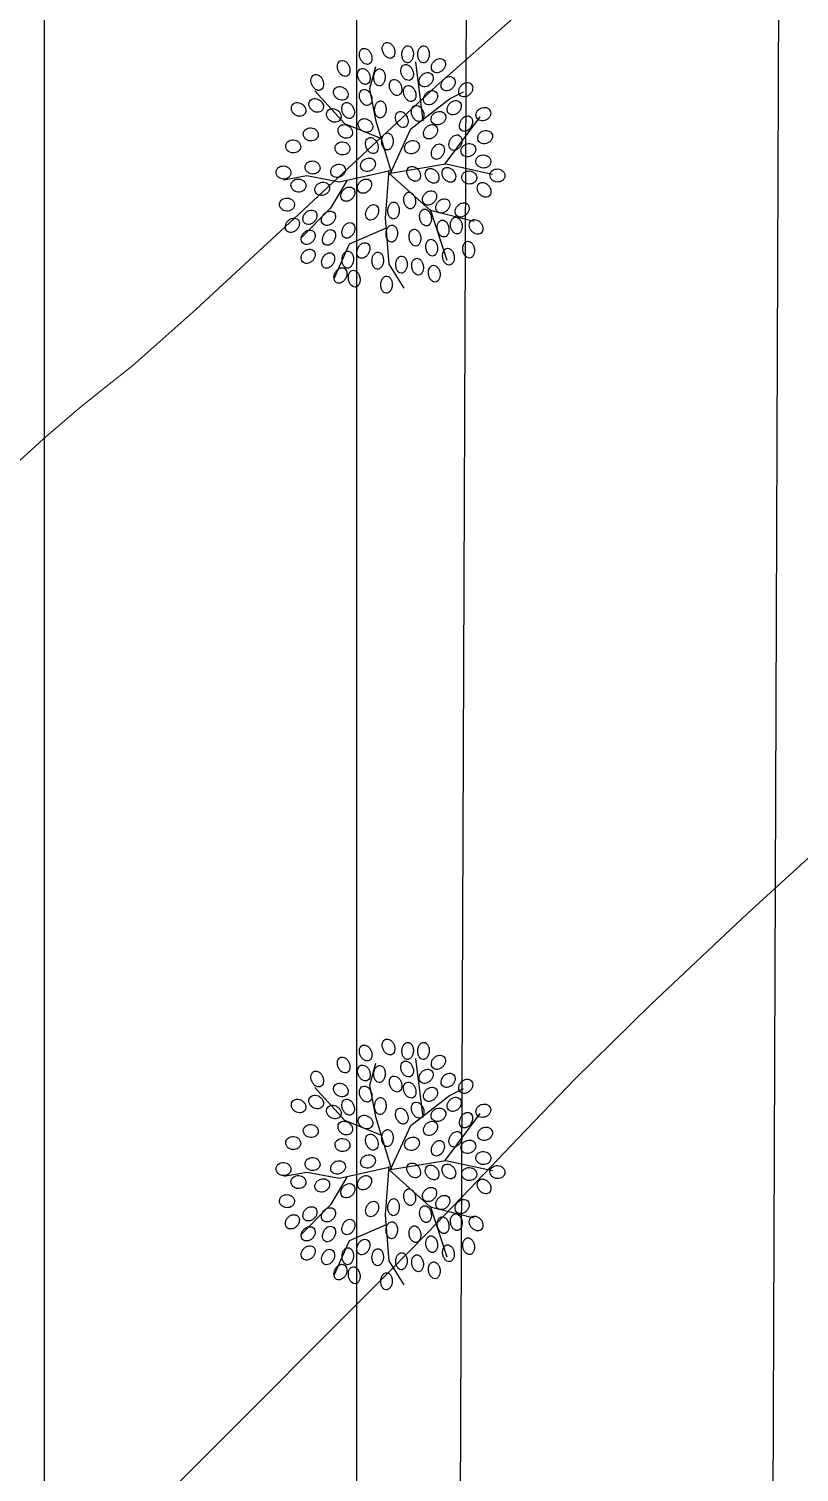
# Model space of a CAD drawing. Header units: inches. Extents: x 203 to 1065, y -1127 to 921.
# Drawn here: x 763.23 to 776.8, y 725.21 to 750.6 of the extents above; entities that cross this region are included whole.
import ezdxf

# ---------------------------------------------------------------- set-up
doc = ezdxf.new("R2010")
doc.units = ezdxf.units.IN
doc.header["$MEASUREMENT"] = 0
for name, color, linetype in [('calle', 3, 'Continuous'), ('CURVAS', 32, 'Continuous'), ('Vegetación', 102, 'Continuous')]:
    doc.layers.add(name, color=color, linetype=linetype)

# ---------------------------------------------------------------- blocks, each defined once
blk = doc.blocks.new('RB31')
for points in [[(-0.0332, 0.4465, 0.124565), (-0.0243, 0.4435, 0.105746), (-0.0134, 0.445, 0.086824), (-0.0035, 0.4507, 0.076963), (0.0051, 0.4604, 0.076963), (0.0103, 0.4721, 0.086824), (0.0113, 0.4835, 0.105746), (0.0081, 0.4941, 0.124565), (0.0016, 0.5009, 0.124565), (-0.0073, 0.5039, 0.105746), (-0.0182, 0.5024, 0.086824), (-0.0281, 0.4967, 0.076963), (-0.0366, 0.4871, 0.076963), (-0.0419, 0.4753, 0.086824), (-0.0429, 0.4639, 0.105746), (-0.0397, 0.4534, 0.124565)], [(-0.2034, 0.3982, 0.124565), (-0.2004, 0.4072, 0.105746), (-0.2019, 0.4181, 0.086824), (-0.2076, 0.428, 0.076963), (-0.2173, 0.4365, 0.076963), (-0.229, 0.4417, 0.086824), (-0.2404, 0.4427, 0.105746), (-0.251, 0.4395, 0.124565), (-0.2578, 0.4331, 0.124565), (-0.2608, 0.4242, 0.105746), (-0.2593, 0.4132, 0.086824), (-0.2536, 0.4033, 0.076963), (-0.244, 0.3948, 0.076963), (-0.2322, 0.3896, 0.086824), (-0.2208, 0.3886, 0.105746), (-0.2103, 0.3918, 0.124565)], [(-0.1644, 0.4265, 0.124565), (-0.1555, 0.4293, 0.105746), (-0.1475, 0.437, 0.086824), (-0.1428, 0.4474, 0.076963), (-0.1416, 0.4602, 0.076963), (-0.1443, 0.4728, 0.086824), (-0.1502, 0.4826, 0.105746), (-0.159, 0.4892, 0.124565), (-0.1682, 0.491, 0.124565), (-0.1772, 0.4882, 0.105746), (-0.1851, 0.4805, 0.086824), (-0.1898, 0.4701, 0.076963), (-0.191, 0.4573, 0.076963), (-0.1883, 0.4447, 0.086824), (-0.1825, 0.4349, 0.105746), (-0.1737, 0.4282, 0.124565)], [(-0.0961, 0.4265, 0.124565), (-0.0871, 0.4293, 0.105746), (-0.0792, 0.437, 0.086824), (-0.0745, 0.4474, 0.076963), (-0.0733, 0.4602, 0.076963), (-0.076, 0.4728, 0.086824), (-0.0818, 0.4826, 0.105746), (-0.0906, 0.4892, 0.124565), (-0.0999, 0.491, 0.124565), (-0.1088, 0.4882, 0.105746), (-0.1168, 0.4805, 0.086824), (-0.1215, 0.4701, 0.076963), (-0.1227, 0.4573, 0.076963), (-0.12, 0.4447, 0.086824), (-0.1141, 0.4349, 0.105746), (-0.1053, 0.4282, 0.124565)], [(0.0655, 0.4237, 0.124565), (0.0744, 0.4207, 0.105746), (0.0853, 0.4222, 0.086824), (0.0952, 0.4279, 0.076963), (0.1038, 0.4376, 0.076963), (0.109, 0.4494, 0.086824), (0.11, 0.4607, 0.105746), (0.1068, 0.4713, 0.124565), (0.1003, 0.4782, 0.124565), (0.0914, 0.4811, 0.105746), (0.0805, 0.4796, 0.086824), (0.0706, 0.4739, 0.076963), (0.0621, 0.4643, 0.076963), (0.0569, 0.4525, 0.086824), (0.0558, 0.4411, 0.105746), (0.059, 0.4306, 0.124565)], [(-0.1503, 0.3451, 0.124565), (-0.1473, 0.354, 0.105746), (-0.1488, 0.3649, 0.086824), (-0.1545, 0.3748, 0.076963), (-0.1641, 0.3833, 0.076963), (-0.1759, 0.3885, 0.086824), (-0.1873, 0.3896, 0.105746), (-0.1978, 0.3864, 0.124565), (-0.2047, 0.3799, 0.124565), (-0.2077, 0.371, 0.105746), (-0.2062, 0.3601, 0.086824), (-0.2005, 0.3502, 0.076963), (-0.1908, 0.3416, 0.076963), (-0.1791, 0.3364, 0.086824), (-0.1677, 0.3354, 0.105746), (-0.1571, 0.3386, 0.124565)], [(-0.1129, 0.3629, 0.124565), (-0.104, 0.36, 0.105746), (-0.0931, 0.3615, 0.086824), (-0.0832, 0.3672, 0.076963), (-0.0747, 0.3768, 0.076963), (-0.0695, 0.3886, 0.086824), (-0.0684, 0.4, 0.105746), (-0.0717, 0.4105, 0.124565), (-0.0781, 0.4174, 0.124565), (-0.087, 0.4204, 0.105746), (-0.0979, 0.4189, 0.086824), (-0.1079, 0.4132, 0.076963), (-0.1164, 0.4035, 0.076963), (-0.1216, 0.3917, 0.086824), (-0.1226, 0.3804, 0.105746), (-0.1194, 0.3698, 0.124565)], [(0.0254, 0.3391, 0.124565), (0.0344, 0.342, 0.105746), (0.0423, 0.3496, 0.086824), (0.047, 0.36, 0.076963), (0.0482, 0.3728, 0.076963), (0.0455, 0.3854, 0.086824), (0.0396, 0.3952, 0.105746), (0.0308, 0.4019, 0.124565), (0.0216, 0.4037, 0.124565), (0.0126, 0.4008, 0.105746), (0.0047, 0.3932, 0.086824), (0, 0.3827, 0.076963), (-0.0012, 0.3699, 0.076963), (0.0015, 0.3573, 0.086824), (0.0074, 0.3475, 0.105746), (0.0162, 0.3409, 0.124565)], [(0.0731, 0.3478, 0.124565), (0.082, 0.3448, 0.105746), (0.0929, 0.3463, 0.086824), (0.1028, 0.352, 0.076963), (0.1113, 0.3616, 0.076963), (0.1166, 0.3734, 0.086824), (0.1176, 0.3848, 0.105746), (0.1144, 0.3953, 0.124565), (0.1079, 0.4022, 0.124565), (0.099, 0.4052, 0.105746), (0.0881, 0.4037, 0.086824), (0.0782, 0.398, 0.076963), (0.0696, 0.3883, 0.076963), (0.0644, 0.3766, 0.086824), (0.0634, 0.3652, 0.105746), (0.0666, 0.3546, 0.124565)], [(0.1604, 0.3781, 0.124565), (0.1693, 0.3752, 0.105746), (0.1802, 0.3767, 0.086824), (0.1901, 0.3824, 0.076963), (0.1987, 0.392, 0.076963), (0.2039, 0.4038, 0.086824), (0.2049, 0.4152, 0.105746), (0.2017, 0.4257, 0.124565), (0.1952, 0.4326, 0.124565), (0.1863, 0.4356, 0.105746), (0.1754, 0.4341, 0.086824), (0.1655, 0.4284, 0.076963), (0.157, 0.4187, 0.076963), (0.1518, 0.4069, 0.086824), (0.1507, 0.3956, 0.105746), (0.1539, 0.385, 0.124565)], [(-0.3211, 0.3071, 0.124565), (-0.3181, 0.316, 0.105746), (-0.3196, 0.3269, 0.086824), (-0.3253, 0.3368, 0.076963), (-0.335, 0.3454, 0.076963), (-0.3467, 0.3506, 0.086824), (-0.3581, 0.3516, 0.105746), (-0.3687, 0.3484, 0.124565), (-0.3755, 0.3419, 0.124565), (-0.3785, 0.333, 0.105746), (-0.377, 0.3221, 0.086824), (-0.3713, 0.3122, 0.076963), (-0.3617, 0.3037, 0.076963), (-0.3499, 0.2985, 0.086824), (-0.3385, 0.2974, 0.105746), (-0.3279, 0.3006, 0.124565)], [(-0.2452, 0.3299, 0.124565), (-0.2422, 0.3388, 0.105746), (-0.2437, 0.3497, 0.086824), (-0.2494, 0.3596, 0.076963), (-0.259, 0.3682, 0.076963), (-0.2708, 0.3734, 0.086824), (-0.2822, 0.3744, 0.105746), (-0.2927, 0.3712, 0.124565), (-0.2996, 0.3647, 0.124565), (-0.3026, 0.3558, 0.105746), (-0.3011, 0.3449, 0.086824), (-0.2954, 0.335, 0.076963), (-0.2857, 0.3264, 0.076963), (-0.274, 0.3212, 0.086824), (-0.2626, 0.3202, 0.105746), (-0.252, 0.3234, 0.124565)], [(-0.1243, 0.2832, 0.124565), (-0.1154, 0.2802, 0.105746), (-0.1045, 0.2817, 0.086824), (-0.0946, 0.2874, 0.076963), (-0.0861, 0.2971, 0.076963), (-0.0809, 0.3088, 0.086824), (-0.0798, 0.3202, 0.105746), (-0.083, 0.3308, 0.124565), (-0.0895, 0.3376, 0.124565), (-0.0984, 0.3406, 0.105746), (-0.1093, 0.3391, 0.086824), (-0.1192, 0.3334, 0.076963), (-0.1278, 0.3238, 0.076963), (-0.133, 0.312, 0.086824), (-0.134, 0.3006, 0.105746), (-0.1308, 0.29, 0.124565)], [(-0.0636, 0.306, 0.124565), (-0.0547, 0.303, 0.105746), (-0.0437, 0.3045, 0.086824), (-0.0338, 0.3102, 0.076963), (-0.0253, 0.3198, 0.076963), (-0.0201, 0.3316, 0.086824), (-0.0191, 0.343, 0.105746), (-0.0223, 0.3536, 0.124565), (-0.0287, 0.3604, 0.124565), (-0.0377, 0.3634, 0.105746), (-0.0486, 0.3619, 0.086824), (-0.0585, 0.3562, 0.076963), (-0.067, 0.3465, 0.076963), (-0.0722, 0.3348, 0.086824), (-0.0732, 0.3234, 0.105746), (-0.07, 0.3128, 0.124565)], [(0.1598, 0.2988, 0.124565), (0.1653, 0.2911, 0.105746), (0.175, 0.2859, 0.086824), (0.1864, 0.2847, 0.076963), (0.1989, 0.2875, 0.076963), (0.2101, 0.2939, 0.086824), (0.2176, 0.3026, 0.105746), (0.2212, 0.313, 0.124565), (0.22, 0.3223, 0.124565), (0.2146, 0.33, 0.105746), (0.2048, 0.3352, 0.086824), (0.1935, 0.3364, 0.076963), (0.1809, 0.3336, 0.076963), (0.1698, 0.3271, 0.086824), (0.1623, 0.3185, 0.105746), (0.1586, 0.3081, 0.124565)], [(0.2743, 0.325, 0.124565), (0.2832, 0.322, 0.105746), (0.2941, 0.3235, 0.086824), (0.304, 0.3292, 0.076963), (0.3126, 0.3388, 0.076963), (0.3178, 0.3506, 0.086824), (0.3188, 0.362, 0.105746), (0.3156, 0.3725, 0.124565), (0.3091, 0.3794, 0.124565), (0.3002, 0.3824, 0.105746), (0.2893, 0.3809, 0.086824), (0.2794, 0.3752, 0.076963), (0.2708, 0.3655, 0.076963), (0.2656, 0.3538, 0.086824), (0.2646, 0.3424, 0.105746), (0.2678, 0.3318, 0.124565)], [(-0.2717, 0.2387, 0.124565), (-0.2688, 0.2476, 0.105746), (-0.2703, 0.2586, 0.086824), (-0.276, 0.2685, 0.076963), (-0.2856, 0.277, 0.076963), (-0.2974, 0.2822, 0.086824), (-0.3088, 0.2832, 0.105746), (-0.3193, 0.28, 0.124565), (-0.3262, 0.2736, 0.124565), (-0.3292, 0.2647, 0.105746), (-0.3276, 0.2537, 0.086824), (-0.322, 0.2438, 0.076963), (-0.3123, 0.2353, 0.076963), (-0.3005, 0.2301, 0.086824), (-0.2891, 0.2291, 0.105746), (-0.2786, 0.2323, 0.124565)], [(-0.1692, 0.2767, 0.124565), (-0.1663, 0.2856, 0.105746), (-0.1678, 0.2965, 0.086824), (-0.1735, 0.3065, 0.076963), (-0.1831, 0.315, 0.076963), (-0.1949, 0.3202, 0.086824), (-0.2063, 0.3212, 0.105746), (-0.2168, 0.318, 0.124565), (-0.2237, 0.3116, 0.124565), (-0.2267, 0.3026, 0.105746), (-0.2251, 0.2917, 0.086824), (-0.2195, 0.2818, 0.076963), (-0.2098, 0.2733, 0.076963), (-0.198, 0.2681, 0.086824), (-0.1867, 0.2671, 0.105746), (-0.1761, 0.2703, 0.124565)], [(0.0216, 0.2176, 0.124565), (0.0306, 0.2204, 0.105746), (0.0385, 0.2281, 0.086824), (0.0432, 0.2385, 0.076963), (0.0444, 0.2513, 0.076963), (0.0417, 0.2639, 0.086824), (0.0358, 0.2737, 0.105746), (0.027, 0.2803, 0.124565), (0.0178, 0.2821, 0.124565), (0.0088, 0.2793, 0.105746), (0.0009, 0.2716, 0.086824), (-0.0038, 0.2612, 0.076963), (-0.005, 0.2484, 0.076963), (-0.0023, 0.2358, 0.086824), (0.0036, 0.226, 0.105746), (0.0124, 0.2193, 0.124565)], [(0.0655, 0.268, 0.124565), (0.0744, 0.265, 0.105746), (0.0853, 0.2665, 0.086824), (0.0952, 0.2722, 0.076963), (0.1038, 0.2819, 0.076963), (0.109, 0.2936, 0.086824), (0.11, 0.305, 0.105746), (0.1068, 0.3156, 0.124565), (0.1003, 0.3224, 0.124565), (0.0914, 0.3254, 0.105746), (0.0805, 0.3239, 0.086824), (0.0706, 0.3182, 0.076963), (0.0621, 0.3086, 0.076963), (0.0569, 0.2968, 0.086824), (0.0558, 0.2854, 0.105746), (0.059, 0.2749, 0.124565)], [(0.1414, 0.2186, 0.124565), (0.1503, 0.2156, 0.105746), (0.1612, 0.2171, 0.086824), (0.1712, 0.2228, 0.076963), (0.1797, 0.2325, 0.076963), (0.1849, 0.2443, 0.086824), (0.1859, 0.2556, 0.105746), (0.1827, 0.2662, 0.124565), (0.1763, 0.2731, 0.124565), (0.1673, 0.276, 0.105746), (0.1564, 0.2745, 0.086824), (0.1465, 0.2688, 0.076963), (0.138, 0.2592, 0.076963), (0.1328, 0.2474, 0.086824), (0.1318, 0.236, 0.105746), (0.135, 0.2255, 0.124565)], [(0.2661, 0.2532, 0.124565), (0.2716, 0.2455, 0.105746), (0.2813, 0.2403, 0.086824), (0.2927, 0.2391, 0.076963), (0.3052, 0.2419, 0.076963), (0.3164, 0.2484, 0.086824), (0.3239, 0.257, 0.105746), (0.3275, 0.2674, 0.124565), (0.3263, 0.2767, 0.124565), (0.3208, 0.2844, 0.105746), (0.3111, 0.2896, 0.086824), (0.2998, 0.2908, 0.076963), (0.2872, 0.288, 0.076963), (0.2761, 0.2815, 0.086824), (0.2686, 0.2729, 0.105746), (0.2649, 0.2625, 0.124565)], [(0.342, 0.238, 0.124565), (0.3475, 0.2303, 0.105746), (0.3572, 0.2251, 0.086824), (0.3686, 0.2239, 0.076963), (0.3812, 0.2267, 0.076963), (0.3923, 0.2332, 0.086824), (0.3998, 0.2418, 0.105746), (0.4034, 0.2522, 0.124565), (0.4022, 0.2615, 0.124565), (0.3968, 0.2692, 0.105746), (0.387, 0.2744, 0.086824), (0.3757, 0.2756, 0.076963), (0.3631, 0.2728, 0.076963), (0.352, 0.2663, 0.086824), (0.3445, 0.2577, 0.105746), (0.3409, 0.2473, 0.124565)], [(-0.3932, 0.2239, 0.124565), (-0.3931, 0.2333, 0.105746), (-0.3979, 0.2432, 0.086824), (-0.4064, 0.2509, 0.076963), (-0.4182, 0.256, 0.076963), (-0.431, 0.2573, 0.086824), (-0.4422, 0.2548, 0.105746), (-0.4512, 0.2485, 0.124565), (-0.4557, 0.2402, 0.124565), (-0.4558, 0.2308, 0.105746), (-0.451, 0.2209, 0.086824), (-0.4425, 0.2132, 0.076963), (-0.4307, 0.2081, 0.076963), (-0.4179, 0.2068, 0.086824), (-0.4068, 0.2094, 0.105746), (-0.3977, 0.2157, 0.124565)], [(-0.3292, 0.171, 0.124565), (-0.3236, 0.1786, 0.105746), (-0.3217, 0.1895, 0.086824), (-0.324, 0.2007, 0.076963), (-0.3306, 0.2117, 0.076963), (-0.3402, 0.2203, 0.086824), (-0.3507, 0.2248, 0.105746), (-0.3617, 0.225, 0.124565), (-0.3702, 0.221, 0.124565), (-0.3758, 0.2135, 0.105746), (-0.3778, 0.2026, 0.086824), (-0.3754, 0.1914, 0.076963), (-0.3689, 0.1803, 0.076963), (-0.3593, 0.1717, 0.086824), (-0.3488, 0.1673, 0.105746), (-0.3377, 0.167, 0.124565)], [(-0.1996, 0.2087, 0.124565), (-0.1995, 0.2181, 0.105746), (-0.2043, 0.228, 0.086824), (-0.2128, 0.2357, 0.076963), (-0.2246, 0.2408, 0.076963), (-0.2374, 0.2421, 0.086824), (-0.2485, 0.2396, 0.105746), (-0.2576, 0.2333, 0.124565), (-0.2621, 0.225, 0.124565), (-0.2622, 0.2156, 0.105746), (-0.2574, 0.2057, 0.086824), (-0.2489, 0.198, 0.076963), (-0.2371, 0.1929, 0.076963), (-0.2243, 0.1916, 0.086824), (-0.2132, 0.1942, 0.105746), (-0.2041, 0.2005, 0.124565)], [(-0.1585, 0.2072, 0.124565), (-0.1496, 0.2043, 0.105746), (-0.1387, 0.2058, 0.086824), (-0.1287, 0.2114, 0.076963), (-0.1202, 0.2211, 0.076963), (-0.115, 0.2329, 0.086824), (-0.114, 0.2443, 0.105746), (-0.1172, 0.2548, 0.124565), (-0.1236, 0.2617, 0.124565), (-0.1326, 0.2646, 0.105746), (-0.1435, 0.2631, 0.086824), (-0.1534, 0.2574, 0.076963), (-0.1619, 0.2478, 0.076963), (-0.1671, 0.236, 0.086824), (-0.1681, 0.2246, 0.105746), (-0.1649, 0.2141, 0.124565)], [(-0.0902, 0.1844, 0.124565), (-0.0812, 0.1815, 0.105746), (-0.0703, 0.183, 0.086824), (-0.0604, 0.1887, 0.076963), (-0.0519, 0.1983, 0.076963), (-0.0467, 0.2101, 0.086824), (-0.0457, 0.2215, 0.105746), (-0.0489, 0.232, 0.124565), (-0.0553, 0.2389, 0.124565), (-0.0642, 0.2419, 0.105746), (-0.0752, 0.2403, 0.086824), (-0.0851, 0.2347, 0.076963), (-0.0936, 0.225, 0.076963), (-0.0988, 0.2132, 0.086824), (-0.0998, 0.2018, 0.105746), (-0.0966, 0.1913, 0.124565)], [(0.1902, 0.2152, 0.124565), (0.1957, 0.2075, 0.105746), (0.2054, 0.2023, 0.086824), (0.2167, 0.2011, 0.076963), (0.2293, 0.2039, 0.076963), (0.2404, 0.2104, 0.086824), (0.248, 0.219, 0.105746), (0.2516, 0.2294, 0.124565), (0.2504, 0.2387, 0.124565), (0.2449, 0.2464, 0.105746), (0.2352, 0.2516, 0.086824), (0.2238, 0.2528, 0.076963), (0.2113, 0.25, 0.076963), (0.2001, 0.2436, 0.086824), (0.1926, 0.2349, 0.105746), (0.189, 0.2245, 0.124565)], [(-0.4008, 0.1365, 0.124565), (-0.4007, 0.146, 0.105746), (-0.4055, 0.1559, 0.086824), (-0.414, 0.1636, 0.076963), (-0.4258, 0.1687, 0.076963), (-0.4386, 0.17, 0.086824), (-0.4497, 0.1674, 0.105746), (-0.4588, 0.1611, 0.124565), (-0.4633, 0.1529, 0.124565), (-0.4634, 0.1435, 0.105746), (-0.4586, 0.1335, 0.086824), (-0.4501, 0.1259, 0.076963), (-0.4383, 0.1208, 0.076963), (-0.4255, 0.1194, 0.086824), (-0.4144, 0.122, 0.105746), (-0.4053, 0.1283, 0.124565)], [(-0.1692, 0.1476, 0.124565), (-0.1663, 0.1565, 0.105746), (-0.1678, 0.1674, 0.086824), (-0.1735, 0.1773, 0.076963), (-0.1831, 0.1858, 0.076963), (-0.1949, 0.191, 0.086824), (-0.2063, 0.1921, 0.105746), (-0.2168, 0.1889, 0.124565), (-0.2237, 0.1824, 0.124565), (-0.2267, 0.1735, 0.105746), (-0.2251, 0.1626, 0.086824), (-0.2195, 0.1527, 0.076963), (-0.2098, 0.1441, 0.076963), (-0.198, 0.1389, 0.086824), (-0.1867, 0.1379, 0.105746), (-0.1761, 0.1411, 0.124565)], [(0.0535, 0.1772, 0.124565), (0.059, 0.1696, 0.105746), (0.0687, 0.1644, 0.086824), (0.0801, 0.1631, 0.076963), (0.0926, 0.1659, 0.076963), (0.1038, 0.1724, 0.086824), (0.1113, 0.181, 0.105746), (0.1149, 0.1914, 0.124565), (0.1137, 0.2008, 0.124565), (0.1083, 0.2084, 0.105746), (0.0985, 0.2136, 0.086824), (0.0872, 0.2148, 0.076963), (0.0746, 0.212, 0.076963), (0.0635, 0.2056, 0.086824), (0.056, 0.197, 0.105746), (0.0524, 0.1865, 0.124565)], [(0.1408, 0.1544, 0.124565), (0.1463, 0.1468, 0.105746), (0.156, 0.1416, 0.086824), (0.1674, 0.1403, 0.076963), (0.18, 0.1431, 0.076963), (0.1911, 0.1496, 0.086824), (0.1986, 0.1582, 0.105746), (0.2022, 0.1686, 0.124565), (0.201, 0.178, 0.124565), (0.1956, 0.1856, 0.105746), (0.1858, 0.1908, 0.086824), (0.1745, 0.1921, 0.076963), (0.1619, 0.1893, 0.076963), (0.1508, 0.1828, 0.086824), (0.1433, 0.1742, 0.105746), (0.1397, 0.1638, 0.124565)], [(0.2873, 0.1531, 0.124565), (0.2902, 0.1441, 0.105746), (0.2978, 0.1362, 0.086824), (0.3082, 0.1315, 0.076963), (0.3211, 0.1303, 0.076963), (0.3336, 0.133, 0.086824), (0.3435, 0.1388, 0.105746), (0.3501, 0.1476, 0.124565), (0.3519, 0.1569, 0.124565), (0.349, 0.1658, 0.105746), (0.3414, 0.1738, 0.086824), (0.331, 0.1785, 0.076963), (0.3182, 0.1797, 0.076963), (0.3056, 0.177, 0.086824), (0.2958, 0.1711, 0.105746), (0.2891, 0.1623, 0.124565)], [(-0.3287, 0.0872, 0.124565), (-0.3286, 0.0966, 0.105746), (-0.3334, 0.1065, 0.086824), (-0.3419, 0.1142, 0.076963), (-0.3537, 0.1193, 0.076963), (-0.3665, 0.1206, 0.086824), (-0.3776, 0.1181, 0.105746), (-0.3867, 0.1117, 0.124565), (-0.3912, 0.1035, 0.124565), (-0.3913, 0.0941, 0.105746), (-0.3865, 0.0842, 0.086824), (-0.378, 0.0765, 0.076963), (-0.3662, 0.0714, 0.076963), (-0.3534, 0.0701, 0.086824), (-0.3422, 0.0726, 0.105746), (-0.3332, 0.0789, 0.124565)], [(-0.2837, 0.0989, 0.124565), (-0.2781, 0.1064, 0.105746), (-0.2761, 0.1173, 0.086824), (-0.2785, 0.1285, 0.076963), (-0.285, 0.1396, 0.076963), (-0.2946, 0.1482, 0.086824), (-0.3051, 0.1526, 0.105746), (-0.3162, 0.1529, 0.124565), (-0.3247, 0.1489, 0.124565), (-0.3303, 0.1413, 0.105746), (-0.3322, 0.1304, 0.086824), (-0.3299, 0.1192, 0.076963), (-0.3233, 0.1082, 0.076963), (-0.3137, 0.0996, 0.086824), (-0.3032, 0.0951, 0.105746), (-0.2922, 0.0949, 0.124565)], [(-0.2077, 0.0647, 0.124565), (-0.2022, 0.0723, 0.105746), (-0.2002, 0.0831, 0.086824), (-0.2026, 0.0943, 0.076963), (-0.2091, 0.1054, 0.076963), (-0.2187, 0.114, 0.086824), (-0.2292, 0.1185, 0.105746), (-0.2402, 0.1187, 0.124565), (-0.2487, 0.1147, 0.124565), (-0.2543, 0.1071, 0.105746), (-0.2563, 0.0962, 0.086824), (-0.2539, 0.0851, 0.076963), (-0.2474, 0.074, 0.076963), (-0.2378, 0.0654, 0.086824), (-0.2273, 0.0609, 0.105746), (-0.2163, 0.0607, 0.124565)], [(-0.0857, 0.0986, 0.124565), (-0.0856, 0.108, 0.105746), (-0.0904, 0.1179, 0.086824), (-0.0989, 0.1256, 0.076963), (-0.1107, 0.1307, 0.076963), (-0.1235, 0.132, 0.086824), (-0.1347, 0.1294, 0.105746), (-0.1437, 0.1231, 0.124565), (-0.1482, 0.1149, 0.124565), (-0.1483, 0.1055, 0.105746), (-0.1435, 0.0956, 0.086824), (-0.135, 0.0879, 0.076963), (-0.1232, 0.0828, 0.076963), (-0.1104, 0.0815, 0.086824), (-0.0993, 0.084, 0.105746), (-0.0902, 0.0903, 0.124565)], [(-0.0088, 0.096, 0.124565), (0.0002, 0.0989, 0.105746), (0.0081, 0.1065, 0.086824), (0.0128, 0.1169, 0.076963), (0.014, 0.1298, 0.076963), (0.0113, 0.1423, 0.086824), (0.0055, 0.1522, 0.105746), (-0.0033, 0.1588, 0.124565), (-0.0126, 0.1606, 0.124565), (-0.0215, 0.1577, 0.105746), (-0.0295, 0.1501, 0.086824), (-0.0342, 0.1397, 0.076963), (-0.0354, 0.1269, 0.076963), (-0.0327, 0.1143, 0.086824), (-0.0268, 0.1045, 0.105746), (-0.018, 0.0978, 0.124565)], [(0.0389, 0.0857, 0.124565), (0.0478, 0.0827, 0.105746), (0.0588, 0.0842, 0.086824), (0.0687, 0.0899, 0.076963), (0.0772, 0.0996, 0.076963), (0.0824, 0.1113, 0.086824), (0.0834, 0.1227, 0.105746), (0.0802, 0.1333, 0.124565), (0.0738, 0.1401, 0.124565), (0.0648, 0.1431, 0.105746), (0.0539, 0.1416, 0.086824), (0.044, 0.1359, 0.076963), (0.0355, 0.1263, 0.076963), (0.0303, 0.1145, 0.086824), (0.0293, 0.1031, 0.105746), (0.0325, 0.0925, 0.124565)], [(0.1507, 0.0999, 0.124565), (0.1535, 0.0909, 0.105746), (0.1612, 0.083, 0.086824), (0.1716, 0.0783, 0.076963), (0.1844, 0.0771, 0.076963), (0.197, 0.0798, 0.086824), (0.2068, 0.0857, 0.105746), (0.2134, 0.0945, 0.124565), (0.2152, 0.1037, 0.124565), (0.2124, 0.1127, 0.105746), (0.2047, 0.1206, 0.086824), (0.1943, 0.1253, 0.076963), (0.1815, 0.1265, 0.076963), (0.1689, 0.1238, 0.086824), (0.1591, 0.1179, 0.105746), (0.1524, 0.1091, 0.124565)], [(0.3633, 0.1075, 0.124565), (0.3661, 0.0985, 0.105746), (0.3737, 0.0906, 0.086824), (0.3842, 0.0859, 0.076963), (0.397, 0.0847, 0.076963), (0.4096, 0.0874, 0.086824), (0.4194, 0.0933, 0.105746), (0.426, 0.1021, 0.124565), (0.4278, 0.1113, 0.124565), (0.425, 0.1203, 0.105746), (0.4173, 0.1282, 0.086824), (0.4069, 0.1329, 0.076963), (0.3941, 0.1341, 0.076963), (0.3815, 0.1314, 0.086824), (0.3717, 0.1255, 0.105746), (0.365, 0.1167, 0.124565)], [(-0.3922, 0.0543, 0.124565), (-0.395, 0.0633, 0.105746), (-0.4027, 0.0712, 0.086824), (-0.4131, 0.0759, 0.076963), (-0.4259, 0.0771, 0.076963), (-0.4385, 0.0744, 0.086824), (-0.4483, 0.0686, 0.105746), (-0.455, 0.0598, 0.124565), (-0.4567, 0.0505, 0.124565), (-0.4539, 0.0416, 0.105746), (-0.4462, 0.0336, 0.086824), (-0.4358, 0.0289, 0.076963), (-0.423, 0.0277, 0.076963), (-0.4104, 0.0304, 0.086824), (-0.4006, 0.0363, 0.105746), (-0.394, 0.0451, 0.124565)], [(0.0416, 0.0481, 0.124565), (0.0415, 0.0387, 0.105746), (0.0463, 0.0287, 0.086824), (0.0548, 0.0211, 0.076963), (0.0666, 0.0159, 0.076963), (0.0794, 0.0146, 0.086824), (0.0906, 0.0172, 0.105746), (0.0996, 0.0235, 0.124565), (0.1041, 0.0317, 0.124565), (0.1042, 0.0411, 0.105746), (0.0994, 0.0511, 0.086824), (0.0909, 0.0587, 0.076963), (0.0791, 0.0639, 0.076963), (0.0663, 0.0652, 0.086824), (0.0552, 0.0626, 0.105746), (0.0461, 0.0563, 0.124565)], [(-0.4529, 0.0012, 0.124565), (-0.4558, 0.0101, 0.105746), (-0.4634, 0.0181, 0.086824), (-0.4738, 0.0228, 0.076963), (-0.4866, 0.024, 0.076963), (-0.4992, 0.0213, 0.086824), (-0.509, 0.0154, 0.105746), (-0.5157, 0.0066, 0.124565), (-0.5175, -0.0026, 0.124565), (-0.5146, -0.0116, 0.105746), (-0.507, -0.0196, 0.086824), (-0.4966, -0.0242, 0.076963), (-0.4837, -0.0255, 0.076963), (-0.4712, -0.0228, 0.086824), (-0.4613, -0.0169, 0.105746), (-0.4547, -0.0081, 0.124565)], [(-0.3314, -0.0064, 0.124565), (-0.3343, 0.0025, 0.105746), (-0.3419, 0.0105, 0.086824), (-0.3524, 0.0152, 0.076963), (-0.3652, 0.0164, 0.076963), (-0.3778, 0.0137, 0.086824), (-0.3876, 0.0078, 0.105746), (-0.3942, -0.001, 0.124565), (-0.396, -0.0102, 0.124565), (-0.3931, -0.0192, 0.105746), (-0.3855, -0.0272, 0.086824), (-0.3751, -0.0318, 0.076963), (-0.3623, -0.0331, 0.076963), (-0.3497, -0.0303, 0.086824), (-0.3399, -0.0245, 0.105746), (-0.3332, -0.0157, 0.124565)], [(-0.2507, 0.0224, 0.124565), (-0.2583, 0.028, 0.105746), (-0.2692, 0.0299, 0.086824), (-0.2804, 0.0276, 0.076963), (-0.2914, 0.0211, 0.076963), (-0.3, 0.0115, 0.086824), (-0.3045, 0.0009, 0.105746), (-0.3047, -0.0101, 0.124565), (-0.3007, -0.0186, 0.124565), (-0.2932, -0.0242, 0.105746), (-0.2823, -0.0261, 0.086824), (-0.2711, -0.0238, 0.076963), (-0.26, -0.0172, 0.076963), (-0.2514, -0.0076, 0.086824), (-0.247, 0.0029, 0.105746), (-0.2467, 0.0139, 0.124565)], [(-0.1786, 0.0186, 0.124565), (-0.1862, 0.0242, 0.105746), (-0.197, 0.0261, 0.086824), (-0.2082, 0.0238, 0.076963), (-0.2193, 0.0173, 0.076963), (-0.2279, 0.0077, 0.086824), (-0.2324, -0.0028, 0.105746), (-0.2326, -0.0139, 0.124565), (-0.2286, -0.0224, 0.124565), (-0.221, -0.028, 0.105746), (-0.2102, -0.0299, 0.086824), (-0.199, -0.0276, 0.076963), (-0.1879, -0.021, 0.076963), (-0.1793, -0.0114, 0.086824), (-0.1748, -0.0009, 0.105746), (-0.1746, 0.0101, 0.124565)], [(-0.0989, 0.0262, 0.124565), (-0.1065, 0.0318, 0.105746), (-0.1173, 0.0337, 0.086824), (-0.1285, 0.0314, 0.076963), (-0.1396, 0.0249, 0.076963), (-0.1482, 0.0153, 0.086824), (-0.1527, 0.0047, 0.105746), (-0.1529, -0.0063, 0.124565), (-0.1489, -0.0148, 0.124565), (-0.1413, -0.0204, 0.105746), (-0.1305, -0.0223, 0.086824), (-0.1193, -0.02, 0.076963), (-0.1082, -0.0134, 0.076963), (-0.0996, -0.0038, 0.086824), (-0.0951, 0.0067, 0.105746), (-0.0949, 0.0177, 0.124565)], [(0.1707, 0.0253, 0.124565), (0.1706, 0.0159, 0.105746), (0.1754, 0.0059, 0.086824), (0.1839, -0.0017, 0.076963), (0.1957, -0.0068, 0.076963), (0.2085, -0.0082, 0.086824), (0.2196, -0.0056, 0.105746), (0.2287, 0.0007, 0.124565), (0.2332, 0.0089, 0.124565), (0.2333, 0.0184, 0.105746), (0.2285, 0.0283, 0.086824), (0.22, 0.0359, 0.076963), (0.2082, 0.0411, 0.076963), (0.1954, 0.0424, 0.086824), (0.1842, 0.0398, 0.105746), (0.1752, 0.0335, 0.124565)], [(0.2797, 0.0277, 0.124565), (0.2826, 0.0188, 0.105746), (0.2902, 0.0108, 0.086824), (0.3007, 0.0061, 0.076963), (0.3135, 0.0049, 0.076963), (0.3261, 0.0076, 0.086824), (0.3359, 0.0135, 0.105746), (0.3425, 0.0223, 0.124565), (0.3443, 0.0315, 0.124565), (0.3414, 0.0405, 0.105746), (0.3338, 0.0485, 0.086824), (0.3234, 0.0531, 0.076963), (0.3106, 0.0544, 0.076963), (0.298, 0.0516, 0.086824), (0.2882, 0.0458, 0.105746), (0.2815, 0.037, 0.124565)], [(0.405, 0.0087, 0.124565), (0.4079, -0.0002, 0.105746), (0.4155, -0.0082, 0.086824), (0.4259, -0.0129, 0.076963), (0.4387, -0.0141, 0.076963), (0.4513, -0.0114, 0.086824), (0.4611, -0.0055, 0.105746), (0.4678, 0.0033, 0.124565), (0.4696, 0.0125, 0.124565), (0.4667, 0.0215, 0.105746), (0.4591, 0.0295, 0.086824), (0.4487, 0.0341, 0.076963), (0.4358, 0.0354, 0.076963), (0.4233, 0.0327, 0.086824), (0.4134, 0.0268, 0.105746), (0.4068, 0.018, 0.124565)], [(-0.4026, -0.0346, 0.124565), (-0.4102, -0.029, 0.105746), (-0.421, -0.027, 0.086824), (-0.4322, -0.0294, 0.076963), (-0.4433, -0.0359, 0.076963), (-0.4519, -0.0455, 0.086824), (-0.4564, -0.056, 0.105746), (-0.4566, -0.0671, 0.124565), (-0.4526, -0.0756, 0.124565), (-0.445, -0.0811, 0.105746), (-0.4342, -0.0831, 0.086824), (-0.423, -0.0807, 0.076963), (-0.4119, -0.0742, 0.076963), (-0.4033, -0.0646, 0.086824), (-0.3988, -0.0541, 0.105746), (-0.3986, -0.0431, 0.124565)], [(0.0606, -0.0237, 0.124565), (0.0576, -0.0326, 0.105746), (0.0591, -0.0436, 0.086824), (0.0648, -0.0535, 0.076963), (0.0745, -0.062, 0.076963), (0.0862, -0.0672, 0.086824), (0.0976, -0.0682, 0.105746), (0.1082, -0.065, 0.124565), (0.115, -0.0586, 0.124565), (0.118, -0.0497, 0.105746), (0.1165, -0.0387, 0.086824), (0.1108, -0.0288, 0.076963), (0.1012, -0.0203, 0.076963), (0.0894, -0.0151, 0.086824), (0.078, -0.0141, 0.105746), (0.0675, -0.0173, 0.124565)], [(0.1327, -0.0541, 0.124565), (0.1297, -0.063, 0.105746), (0.1313, -0.074, 0.086824), (0.1369, -0.0839, 0.076963), (0.1466, -0.0924, 0.076963), (0.1584, -0.0976, 0.086824), (0.1698, -0.0986, 0.105746), (0.1803, -0.0954, 0.124565), (0.1872, -0.089, 0.124565), (0.1901, -0.08, 0.105746), (0.1886, -0.0691, 0.086824), (0.1829, -0.0592, 0.076963), (0.1733, -0.0507, 0.076963), (0.1615, -0.0455, 0.086824), (0.1501, -0.0445, 0.105746), (0.1396, -0.0477, 0.124565)], [(0.239, -0.0431, 0.124565), (0.2389, -0.0525, 0.105746), (0.2437, -0.0624, 0.086824), (0.2522, -0.0701, 0.076963), (0.264, -0.0752, 0.076963), (0.2768, -0.0765, 0.086824), (0.288, -0.074, 0.105746), (0.297, -0.0677, 0.124565), (0.3015, -0.0594, 0.124565), (0.3016, -0.05, 0.105746), (0.2968, -0.0401, 0.086824), (0.2883, -0.0324, 0.076963), (0.2765, -0.0273, 0.076963), (0.2637, -0.026, 0.086824), (0.2526, -0.0285, 0.105746), (0.2435, -0.0349, 0.124565)], [(0.3405, -0.0406, 0.124565), (0.3433, -0.0496, 0.105746), (0.351, -0.0575, 0.086824), (0.3614, -0.0622, 0.076963), (0.3742, -0.0634, 0.076963), (0.3868, -0.0607, 0.086824), (0.3966, -0.0549, 0.105746), (0.4033, -0.0461, 0.124565), (0.405, -0.0368, 0.124565), (0.4022, -0.0279, 0.105746), (0.3945, -0.0199, 0.086824), (0.3841, -0.0152, 0.076963), (0.3713, -0.014, 0.076963), (0.3587, -0.0167, 0.086824), (0.3489, -0.0226, 0.105746), (0.3423, -0.0314, 0.124565)], [(-0.3059, -0.1487, 0.124565), (-0.3029, -0.1398, 0.105746), (-0.3044, -0.1288, 0.086824), (-0.3101, -0.1189, 0.076963), (-0.3198, -0.1104, 0.076963), (-0.3315, -0.1052, 0.086824), (-0.3429, -0.1042, 0.105746), (-0.3535, -0.1074, 0.124565), (-0.3603, -0.1138, 0.124565), (-0.3633, -0.1228, 0.105746), (-0.3618, -0.1337, 0.086824), (-0.3561, -0.1436, 0.076963), (-0.3465, -0.1521, 0.076963), (-0.3347, -0.1573, 0.086824), (-0.3233, -0.1583, 0.105746), (-0.3128, -0.1551, 0.124565)], [(-0.2224, -0.1335, 0.124565), (-0.2194, -0.1246, 0.105746), (-0.2209, -0.1136, 0.086824), (-0.2266, -0.1037, 0.076963), (-0.2363, -0.0952, 0.076963), (-0.248, -0.09, 0.086824), (-0.2594, -0.089, 0.105746), (-0.27, -0.0922, 0.124565), (-0.2768, -0.0986, 0.124565), (-0.2798, -0.1076, 0.105746), (-0.2783, -0.1185, 0.086824), (-0.2726, -0.1284, 0.076963), (-0.263, -0.1369, 0.076963), (-0.2512, -0.1421, 0.086824), (-0.2398, -0.1431, 0.105746), (-0.2292, -0.1399, 0.124565)], [(-0.1654, -0.1031, 0.124565), (-0.1625, -0.0942, 0.105746), (-0.164, -0.0833, 0.086824), (-0.1697, -0.0734, 0.076963), (-0.1793, -0.0648, 0.076963), (-0.1911, -0.0596, 0.086824), (-0.2025, -0.0586, 0.105746), (-0.213, -0.0618, 0.124565), (-0.2199, -0.0683, 0.124565), (-0.2229, -0.0772, 0.105746), (-0.2214, -0.0881, 0.086824), (-0.2157, -0.098, 0.076963), (-0.206, -0.1065, 0.076963), (-0.1942, -0.1117, 0.086824), (-0.1829, -0.1128, 0.105746), (-0.1723, -0.1095, 0.124565)], [(-0.0986, -0.0644, 0.124565), (-0.108, -0.0643, 0.105746), (-0.1179, -0.0691, 0.086824), (-0.1256, -0.0776, 0.076963), (-0.1307, -0.0894, 0.076963), (-0.132, -0.1022, 0.086824), (-0.1294, -0.1133, 0.105746), (-0.1231, -0.1224, 0.124565), (-0.1149, -0.1269, 0.124565), (-0.1055, -0.127, 0.105746), (-0.0956, -0.1222, 0.086824), (-0.0879, -0.1137, 0.076963), (-0.0828, -0.1019, 0.076963), (-0.0815, -0.0891, 0.086824), (-0.084, -0.0779, 0.105746), (-0.0903, -0.0689, 0.124565)], [(-0.0391, -0.1013, 0.124565), (-0.0481, -0.1042, 0.105746), (-0.0561, -0.1118, 0.086824), (-0.0607, -0.1222, 0.076963), (-0.0619, -0.1351, 0.076963), (-0.0592, -0.1476, 0.086824), (-0.0534, -0.1574, 0.105746), (-0.0446, -0.1641, 0.124565), (-0.0353, -0.1659, 0.124565), (-0.0264, -0.163, 0.105746), (-0.0184, -0.1554, 0.086824), (-0.0137, -0.145, 0.076963), (-0.0125, -0.1321, 0.076963), (-0.0152, -0.1196, 0.086824), (-0.0211, -0.1098, 0.105746), (-0.0299, -0.1031, 0.124565)], [(0.3898, -0.1128, 0.124565), (0.3927, -0.1218, 0.105746), (0.4003, -0.1297, 0.086824), (0.4107, -0.1344, 0.076963), (0.4236, -0.1356, 0.076963), (0.4361, -0.1329, 0.086824), (0.446, -0.127, 0.105746), (0.4526, -0.1182, 0.124565), (0.4544, -0.109, 0.124565), (0.4515, -0.1, 0.105746), (0.4439, -0.0921, 0.086824), (0.4335, -0.0874, 0.076963), (0.4207, -0.0862, 0.076963), (0.4081, -0.0889, 0.086824), (0.3983, -0.0948, 0.105746), (0.3916, -0.1036, 0.124565)], [(-0.2998, -0.1593, 0.124565), (-0.3092, -0.1592, 0.105746), (-0.3191, -0.164, 0.086824), (-0.3268, -0.1725, 0.076963), (-0.3319, -0.1843, 0.076963), (-0.3332, -0.1971, 0.086824), (-0.3306, -0.2083, 0.105746), (-0.3243, -0.2173, 0.124565), (-0.3161, -0.2219, 0.124565), (-0.3067, -0.2219, 0.105746), (-0.2968, -0.2171, 0.086824), (-0.2891, -0.2086, 0.076963), (-0.284, -0.1968, 0.076963), (-0.2827, -0.184, 0.086824), (-0.2852, -0.1729, 0.105746), (-0.2915, -0.1638, 0.124565)], [(-0.1669, -0.1289, 0.124565), (-0.1763, -0.1289, 0.105746), (-0.1862, -0.1337, 0.086824), (-0.1939, -0.1421, 0.076963), (-0.199, -0.1539, 0.076963), (-0.2003, -0.1667, 0.086824), (-0.1978, -0.1779, 0.105746), (-0.1915, -0.1869, 0.124565), (-0.1832, -0.1915, 0.124565), (-0.1738, -0.1915, 0.105746), (-0.1639, -0.1867, 0.086824), (-0.1562, -0.1783, 0.076963), (-0.1511, -0.1665, 0.076963), (-0.1498, -0.1536, 0.086824), (-0.1523, -0.1425, 0.105746), (-0.1586, -0.1335, 0.124565)], [(0.0346, -0.1156, 0.124565), (0.029, -0.1231, 0.105746), (0.027, -0.134, 0.086824), (0.0294, -0.1452, 0.076963), (0.0359, -0.1563, 0.076963), (0.0455, -0.1648, 0.086824), (0.056, -0.1693, 0.105746), (0.0671, -0.1695, 0.124565), (0.0756, -0.1655, 0.124565), (0.0812, -0.158, 0.105746), (0.0831, -0.1471, 0.086824), (0.0808, -0.1359, 0.076963), (0.0742, -0.1248, 0.076963), (0.0646, -0.1163, 0.086824), (0.0541, -0.1118, 0.105746), (0.0431, -0.1116, 0.124565)], [(0.2162, -0.1453, 0.124565), (0.2133, -0.1542, 0.105746), (0.2148, -0.1651, 0.086824), (0.2205, -0.175, 0.076963), (0.2301, -0.1835, 0.076963), (0.2419, -0.1887, 0.086824), (0.2533, -0.1898, 0.105746), (0.2638, -0.1866, 0.124565), (0.2707, -0.1801, 0.124565), (0.2737, -0.1712, 0.105746), (0.2722, -0.1603, 0.086824), (0.2665, -0.1504, 0.076963), (0.2568, -0.1418, 0.076963), (0.245, -0.1366, 0.086824), (0.2337, -0.1356, 0.105746), (0.2231, -0.1388, 0.124565)], [(0.296, -0.1415, 0.124565), (0.293, -0.1504, 0.105746), (0.2945, -0.1613, 0.086824), (0.3002, -0.1712, 0.076963), (0.3098, -0.1797, 0.076963), (0.3216, -0.1849, 0.086824), (0.333, -0.186, 0.105746), (0.3435, -0.1828, 0.124565), (0.3504, -0.1763, 0.124565), (0.3534, -0.1674, 0.105746), (0.3519, -0.1565, 0.086824), (0.3462, -0.1466, 0.076963), (0.3365, -0.138, 0.076963), (0.3248, -0.1328, 0.086824), (0.3134, -0.1318, 0.105746), (0.3028, -0.135, 0.124565)], [(0.3719, -0.1718, 0.124565), (0.3689, -0.1808, 0.105746), (0.3704, -0.1917, 0.086824), (0.3761, -0.2016, 0.076963), (0.3858, -0.2101, 0.076963), (0.3975, -0.2153, 0.086824), (0.4089, -0.2163, 0.105746), (0.4195, -0.2131, 0.124565), (0.4263, -0.2067, 0.124565), (0.4293, -0.1978, 0.105746), (0.4278, -0.1869, 0.086824), (0.4221, -0.1769, 0.076963), (0.4125, -0.1684, 0.076963), (0.4007, -0.1632, 0.086824), (0.3893, -0.1622, 0.105746), (0.3787, -0.1654, 0.124565)], [(-0.3684, -0.1751, 0.124565), (-0.376, -0.1695, 0.105746), (-0.3869, -0.1676, 0.086824), (-0.398, -0.1699, 0.076963), (-0.4091, -0.1764, 0.076963), (-0.4177, -0.186, 0.086824), (-0.4222, -0.1966, 0.105746), (-0.4224, -0.2076, 0.124565), (-0.4184, -0.2161, 0.124565), (-0.4108, -0.2217, 0.105746), (-0.4, -0.2236, 0.086824), (-0.3888, -0.2213, 0.076963), (-0.3777, -0.2147, 0.076963), (-0.3691, -0.2051, 0.086824), (-0.3646, -0.1946, 0.105746), (-0.3644, -0.1836, 0.124565)], [(-0.2428, -0.1707, 0.124565), (-0.2522, -0.1706, 0.105746), (-0.2621, -0.1754, 0.086824), (-0.2698, -0.1839, 0.076963), (-0.2749, -0.1957, 0.076963), (-0.2762, -0.2085, 0.086824), (-0.2737, -0.2197, 0.105746), (-0.2674, -0.2287, 0.124565), (-0.2591, -0.2333, 0.124565), (-0.2497, -0.2333, 0.105746), (-0.2398, -0.2285, 0.086824), (-0.2321, -0.22, 0.076963), (-0.227, -0.2082, 0.076963), (-0.2257, -0.1954, 0.086824), (-0.2283, -0.1843, 0.105746), (-0.2346, -0.1752, 0.124565)], [(-0.1213, -0.2049, 0.124565), (-0.1307, -0.2048, 0.105746), (-0.1407, -0.2096, 0.086824), (-0.1483, -0.2181, 0.076963), (-0.1535, -0.2299, 0.076963), (-0.1548, -0.2427, 0.086824), (-0.1522, -0.2539, 0.105746), (-0.1459, -0.2629, 0.124565), (-0.1377, -0.2674, 0.124565), (-0.1283, -0.2675, 0.105746), (-0.1183, -0.2627, 0.086824), (-0.1107, -0.2542, 0.076963), (-0.1055, -0.2424, 0.076963), (-0.1042, -0.2296, 0.086824), (-0.1068, -0.2185, 0.105746), (-0.1131, -0.2094, 0.124565)], [(-0.0315, -0.1887, 0.124565), (-0.0405, -0.1915, 0.105746), (-0.0485, -0.1992, 0.086824), (-0.0531, -0.2096, 0.076963), (-0.0544, -0.2224, 0.076963), (-0.0516, -0.235, 0.086824), (-0.0458, -0.2448, 0.105746), (-0.037, -0.2515, 0.124565), (-0.0277, -0.2532, 0.124565), (-0.0188, -0.2504, 0.105746), (-0.0108, -0.2427, 0.086824), (-0.0061, -0.2323, 0.076963), (-0.0049, -0.2195, 0.076963), (-0.0076, -0.2069, 0.086824), (-0.0135, -0.1971, 0.105746), (-0.0223, -0.1905, 0.124565)], [(0.1371, -0.1839, 0.124565), (0.1315, -0.1915, 0.105746), (0.1295, -0.2024, 0.086824), (0.1319, -0.2135, 0.076963), (0.1384, -0.2246, 0.076963), (0.148, -0.2332, 0.086824), (0.1585, -0.2377, 0.105746), (0.1696, -0.2379, 0.124565), (0.1781, -0.2339, 0.124565), (0.1836, -0.2263, 0.105746), (0.1856, -0.2155, 0.086824), (0.1832, -0.2043, 0.076963), (0.1767, -0.1932, 0.076963), (0.1671, -0.1846, 0.086824), (0.1566, -0.1801, 0.105746), (0.1456, -0.1799, 0.124565)], [(0.2206, -0.2105, 0.124565), (0.215, -0.2181, 0.105746), (0.213, -0.2289, 0.086824), (0.2154, -0.2401, 0.076963), (0.2219, -0.2512, 0.076963), (0.2315, -0.2598, 0.086824), (0.242, -0.2643, 0.105746), (0.2531, -0.2645, 0.124565), (0.2616, -0.2605, 0.124565), (0.2672, -0.2529, 0.105746), (0.2691, -0.2421, 0.086824), (0.2668, -0.2309, 0.076963), (0.2602, -0.2198, 0.076963), (0.2506, -0.2112, 0.086824), (0.2401, -0.2067, 0.105746), (0.2291, -0.2065, 0.124565)], [(0.3036, -0.2174, 0.124565), (0.3006, -0.2263, 0.105746), (0.3021, -0.2373, 0.086824), (0.3078, -0.2472, 0.076963), (0.3174, -0.2557, 0.076963), (0.3292, -0.2609, 0.086824), (0.3406, -0.2619, 0.105746), (0.3511, -0.2587, 0.124565), (0.358, -0.2523, 0.124565), (0.361, -0.2434, 0.105746), (0.3595, -0.2324, 0.086824), (0.3538, -0.2225, 0.076963), (0.3441, -0.214, 0.076963), (0.3324, -0.2088, 0.086824), (0.321, -0.2078, 0.105746), (0.3104, -0.211, 0.124565)], [(-0.3529, -0.2505, 0.124565), (-0.3623, -0.2504, 0.105746), (-0.3722, -0.2552, 0.086824), (-0.3799, -0.2637, 0.076963), (-0.385, -0.2755, 0.076963), (-0.3863, -0.2883, 0.086824), (-0.3838, -0.2994, 0.105746), (-0.3775, -0.3085, 0.124565), (-0.3692, -0.313, 0.124565), (-0.3598, -0.3131, 0.105746), (-0.3499, -0.3083, 0.086824), (-0.3422, -0.2998, 0.076963), (-0.3371, -0.288, 0.076963), (-0.3358, -0.2752, 0.086824), (-0.3384, -0.264, 0.105746), (-0.3447, -0.255, 0.124565)], [(-0.1935, -0.2429, 0.124565), (-0.2029, -0.2428, 0.105746), (-0.2128, -0.2476, 0.086824), (-0.2205, -0.2561, 0.076963), (-0.2256, -0.2679, 0.076963), (-0.2269, -0.2807, 0.086824), (-0.2243, -0.2918, 0.105746), (-0.218, -0.3009, 0.124565), (-0.2098, -0.3054, 0.124565), (-0.2004, -0.3055, 0.105746), (-0.1905, -0.3007, 0.086824), (-0.1828, -0.2922, 0.076963), (-0.1777, -0.2804, 0.076963), (-0.1764, -0.2676, 0.086824), (-0.1789, -0.2564, 0.105746), (-0.1852, -0.2474, 0.124565)], [(0.0725, -0.2599, 0.124565), (0.0669, -0.2675, 0.105746), (0.065, -0.2783, 0.086824), (0.0673, -0.2895, 0.076963), (0.0739, -0.3006, 0.076963), (0.0835, -0.3092, 0.086824), (0.094, -0.3137, 0.105746), (0.105, -0.3139, 0.124565), (0.1135, -0.3099, 0.124565), (0.1191, -0.3023, 0.105746), (0.1211, -0.2914, 0.086824), (0.1187, -0.2803, 0.076963), (0.1122, -0.2692, 0.076963), (0.1026, -0.2606, 0.086824), (0.0921, -0.2561, 0.105746), (0.081, -0.2559, 0.124565)], [(-0.2656, -0.277, 0.124565), (-0.275, -0.277, 0.105746), (-0.2849, -0.2818, 0.086824), (-0.2926, -0.2903, 0.076963), (-0.2977, -0.3021, 0.076963), (-0.299, -0.3149, 0.086824), (-0.2965, -0.326, 0.105746), (-0.2902, -0.3351, 0.124565), (-0.2819, -0.3396, 0.124565), (-0.2725, -0.3397, 0.105746), (-0.2626, -0.3349, 0.086824), (-0.2549, -0.3264, 0.076963), (-0.2498, -0.3146, 0.076963), (-0.2485, -0.3018, 0.086824), (-0.251, -0.2906, 0.105746), (-0.2574, -0.2816, 0.124565)], [(-0.1327, -0.315, 0.124565), (-0.1421, -0.315, 0.105746), (-0.1521, -0.3198, 0.086824), (-0.1597, -0.3282, 0.076963), (-0.1648, -0.3401, 0.076963), (-0.1662, -0.3529, 0.086824), (-0.1636, -0.364, 0.105746), (-0.1573, -0.373, 0.124565), (-0.1491, -0.3776, 0.124565), (-0.1396, -0.3777, 0.105746), (-0.1297, -0.3728, 0.086824), (-0.122, -0.3644, 0.076963), (-0.1169, -0.3526, 0.076963), (-0.1156, -0.3398, 0.086824), (-0.1182, -0.3286, 0.105746), (-0.1245, -0.3196, 0.124565)], [(-0.0733, -0.3064, 0.124565), (-0.0823, -0.3093, 0.105746), (-0.0902, -0.3169, 0.086824), (-0.0949, -0.3273, 0.076963), (-0.0961, -0.3402, 0.076963), (-0.0934, -0.3527, 0.086824), (-0.0875, -0.3625, 0.105746), (-0.0787, -0.3692, 0.124565), (-0.0695, -0.371, 0.124565), (-0.0605, -0.3681, 0.105746), (-0.0526, -0.3605, 0.086824), (-0.0479, -0.3501, 0.076963), (-0.0467, -0.3372, 0.076963), (-0.0494, -0.3247, 0.086824), (-0.0553, -0.3149, 0.105746), (-0.0641, -0.3082, 0.124565)], [(0.0292, -0.2912, 0.124565), (0.0202, -0.2941, 0.105746), (0.0123, -0.3017, 0.086824), (0.0076, -0.3121, 0.076963), (0.0064, -0.325, 0.076963), (0.0091, -0.3375, 0.086824), (0.015, -0.3474, 0.105746), (0.0238, -0.354, 0.124565), (0.033, -0.3558, 0.124565), (0.042, -0.3529, 0.105746), (0.0499, -0.3453, 0.086824), (0.0546, -0.3349, 0.076963), (0.0558, -0.3221, 0.076963), (0.0531, -0.3095, 0.086824), (0.0472, -0.2997, 0.105746), (0.0384, -0.293, 0.124565)], [(0.1583, -0.2874, 0.124565), (0.1493, -0.2903, 0.105746), (0.1414, -0.2979, 0.086824), (0.1367, -0.3083, 0.076963), (0.1355, -0.3212, 0.076963), (0.1382, -0.3337, 0.086824), (0.144, -0.3436, 0.105746), (0.1528, -0.3502, 0.124565), (0.1621, -0.352, 0.124565), (0.171, -0.3491, 0.105746), (0.179, -0.3415, 0.086824), (0.1837, -0.3311, 0.076963), (0.1849, -0.3183, 0.076963), (0.1822, -0.3057, 0.086824), (0.1763, -0.2959, 0.105746), (0.1675, -0.2892, 0.124565)], [(0.2244, -0.2979, 0.124565), (0.2188, -0.3054, 0.105746), (0.2168, -0.3163, 0.086824), (0.2192, -0.3275, 0.076963), (0.2257, -0.3386, 0.076963), (0.2353, -0.3472, 0.086824), (0.2458, -0.3516, 0.105746), (0.2569, -0.3519, 0.124565), (0.2654, -0.3479, 0.124565), (0.271, -0.3403, 0.105746), (0.2729, -0.3294, 0.086824), (0.2706, -0.3182, 0.076963), (0.264, -0.3072, 0.076963), (0.2544, -0.2986, 0.086824), (0.2439, -0.2941, 0.105746), (0.2329, -0.2939, 0.124565)], [(0.3036, -0.2896, 0.124565), (0.3006, -0.2985, 0.105746), (0.3021, -0.3094, 0.086824), (0.3078, -0.3193, 0.076963), (0.3174, -0.3279, 0.076963), (0.3292, -0.3331, 0.086824), (0.3406, -0.3341, 0.105746), (0.3511, -0.3309, 0.124565), (0.358, -0.3244, 0.124565), (0.361, -0.3155, 0.105746), (0.3595, -0.3046, 0.086824), (0.3538, -0.2947, 0.076963), (0.3441, -0.2862, 0.076963), (0.3324, -0.281, 0.086824), (0.321, -0.2799, 0.105746), (0.3104, -0.2832, 0.124565)], [(-0.2049, -0.3416, 0.124565), (-0.2143, -0.3415, 0.105746), (-0.2242, -0.3464, 0.086824), (-0.2319, -0.3548, 0.076963), (-0.237, -0.3666, 0.076963), (-0.2383, -0.3794, 0.086824), (-0.2357, -0.3906, 0.105746), (-0.2294, -0.3996, 0.124565), (-0.2212, -0.4042, 0.124565), (-0.2118, -0.4042, 0.105746), (-0.2018, -0.3994, 0.086824), (-0.1942, -0.391, 0.076963), (-0.1891, -0.3791, 0.076963), (-0.1878, -0.3663, 0.086824), (-0.1903, -0.3552, 0.105746), (-0.1966, -0.3462, 0.124565)], [(-0.0088, -0.3824, 0.124565), (-0.0177, -0.3852, 0.105746), (-0.0257, -0.3929, 0.086824), (-0.0304, -0.4033, 0.076963), (-0.0316, -0.4161, 0.076963), (-0.0289, -0.4287, 0.086824), (-0.023, -0.4385, 0.105746), (-0.0142, -0.4452, 0.124565), (-0.005, -0.4469, 0.124565), (0.004, -0.4441, 0.105746), (0.012, -0.4365, 0.086824), (0.0166, -0.426, 0.076963), (0.0179, -0.4132, 0.076963), (0.0151, -0.4006, 0.086824), (0.0093, -0.3908, 0.105746), (0.0005, -0.3842, 0.124565)], [(0.1406, -0.3606, 0.124565), (0.1312, -0.3605, 0.105746), (0.1213, -0.3653, 0.086824), (0.1136, -0.3738, 0.076963), (0.1085, -0.3856, 0.076963), (0.1072, -0.3984, 0.086824), (0.1097, -0.4096, 0.105746), (0.116, -0.4186, 0.124565), (0.1243, -0.4232, 0.124565), (0.1337, -0.4232, 0.105746), (0.1436, -0.4184, 0.086824), (0.1513, -0.4099, 0.076963), (0.1564, -0.3981, 0.076963), (0.1577, -0.3853, 0.086824), (0.1552, -0.3742, 0.105746), (0.1488, -0.3651, 0.124565)], [(0.1712, -0.3548, 0.124565), (0.1656, -0.3624, 0.105746), (0.1637, -0.3733, 0.086824), (0.166, -0.3845, 0.076963), (0.1726, -0.3955, 0.076963), (0.1822, -0.4041, 0.086824), (0.1927, -0.4086, 0.105746), (0.2037, -0.4088, 0.124565), (0.2122, -0.4048, 0.124565), (0.2178, -0.3973, 0.105746), (0.2198, -0.3864, 0.086824), (0.2174, -0.3752, 0.076963), (0.2109, -0.3641, 0.076963), (0.2013, -0.3555, 0.086824), (0.1908, -0.3511, 0.105746), (0.1797, -0.3508, 0.124565)]]:
    blk.add_lwpolyline(points, format="xyb", close=True)
for points in [[(-0.1644, 0.2062), (-0.134, 0.4303)], [(0.0406, 0.4113), (0.0672, 0.3278), (0.0406, 0.21), (-0.0277, 0.0087)], [(-0.024, 0.0087), (-0.1113, 0.1759), (-0.2783, 0.2898), (-0.339, 0.3164)], [(0.014, 0.1379), (0.1735, 0.1949), (0.3025, 0.3202)], [(-0.2593, 0.0429), (-0.4112, 0.2214)], [(-0.024, 0.0087), (-0.2631, 0.0429), (-0.4643, 0.0049)], [(-0.0164, 0.0087), (-0.1948, -0.1318), (-0.3846, -0.1736)], [(-0.0164, 0.0201), (-0.0012, -0.1622), (-0.0164, -0.3369), (-0.0809, -0.428)], [(-0.0164, 0.0163), (0.1962, -0.0254), (0.3367, -0.0026), (0.4354, -0.0178)], [(0.1621, -0.0178), (0.2342, -0.1242), (0.3633, -0.2381)], [(-0.1948, -0.128), (-0.2669, -0.3217)], [(-0.005, -0.2001), (0.1545, -0.2609), (0.219, -0.3901)]]:
    blk.add_lwpolyline(points)

msp = doc.modelspace()

# ---------------------------------------------------------------- linework, layer by layer
at = {"layer": 'calle', "color": 4}
for p, q in [((763.506, 648.903), (763.506, 799.437)), ((775.969, 629.26), (776.533, 776.01))]:
    msp.add_line(p, q, dxfattribs=at)
at = {"layer": 'calle', "color": 3}
for p, q in [((769.006, 654.682), (769.006, 772.134)), ((770.566, 654.682), (771.017, 772.026))]:
    msp.add_line(p, q, dxfattribs=at)
at = {"layer": 'CURVAS', "color": 41, "lineweight": 0}
msp.add_lwpolyline([(759.747, 740.168), (760.178, 740.54), (761.637, 741.757), (762.719, 742.696), (763.491, 743.392), (764.11, 743.927), (764.584, 744.307), (765.061, 744.68), (766.17, 745.667), (767.979, 747.338), (770.404, 749.598), (772.763, 751.683), (774.91, 753.428), (776.875, 754.862), (779.253, 756.53), (779.988, 757.044)], dxfattribs=at)
at = {"layer": 'CURVAS', "lineweight": 0}
msp.add_lwpolyline([(759.747, 718.857), (760.169, 719.299), (760.641, 719.78), (760.98, 720.125), (761.185, 720.333), (761.356, 720.505), (761.568, 720.72), (761.822, 720.976), (762.351, 721.508), (763.456, 722.613), (765.138, 724.295), (767.065, 726.22), (768.549, 727.705), (769.568, 728.728), (770.249, 729.418), (770.999, 730.193), (771.849, 731.085), (772.84, 732.12), (774.177, 733.434), (775.89, 735.046), (777.953, 736.923), (779.507, 738.241)], dxfattribs=at)

# ---------------------------------------------------------------- block references
at = {"layer": 'Vegetación', "xscale": -4.083942435848075, "yscale": 4.640556593877409, "zscale": 4.083942435848075}
for p in [(769.501, 748.028), (769.501, 730.492)]:
    msp.add_blockref('RB31', p, dxfattribs=at)

doc.saveas('drawing.dxf')
